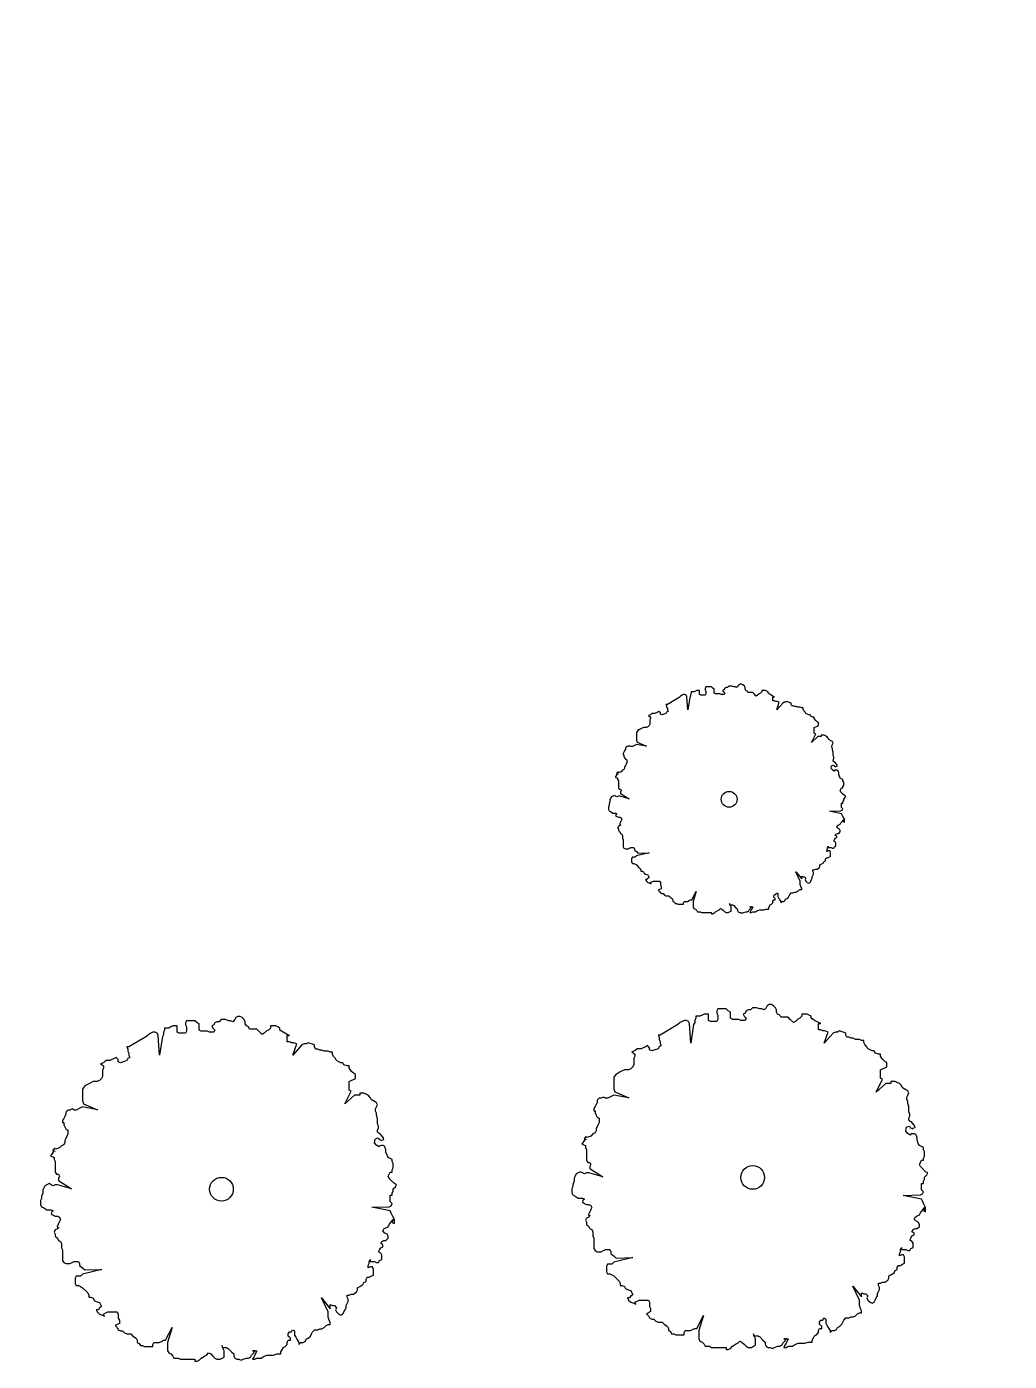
# Model space of a CAD drawing. Extents: x 99089 to 101049, y 99298 to 100905.
# Drawn here: x 100028.44 to 100059.47, y 100206.38 to 100248.5 of the extents above; entities that cross this region are included whole.
import ezdxf

# ---------------------------------------------------------------- set-up
doc = ezdxf.new("R2010")
doc.units = 0
for name, color, linetype in [('Survey Exist Alignments', 7, 'Continuous'), ('Survey Exist Pavement', 7, 'Continuous'), ('Survey Exist Surface', 7, 'Continuous'), ('Survey Exist Trees', 7, 'Continuous')]:
    doc.layers.add(name, color=color, linetype=linetype)

msp = doc.modelspace()

# ---------------------------------------------------------------- linework, layer by layer
at = {"layer": 'Survey Exist Alignments'}
msp.add_arc((96176.994, 103936.285), 5312.809, 315.667749, 317.589451, dxfattribs=at)
at = {"layer": 'Survey Exist Pavement'}
for centre, radius, end in [((96430.976, 103688.155), 4946.737, 317.543247), ((96603.048, 103520.048), 4728.178, 317.499196)]:
    msp.add_arc(centre, radius, 315.667749, end, dxfattribs=at)
at = {"layer": 'Survey Exist Surface'}
for centre, radius, end in [((96430.976, 103688.155), 4938.737, 317.543247), ((96603.048, 103520.048), 4736.178, 317.499196)]:
    msp.add_arc(centre, radius, 315.667749, end, dxfattribs=at)
at = {"layer": 'Survey Exist Trees'}
for p, q in [((100049.047, 100227.333), (100048.671, 100227.112)), ((100050.621, 100224.118), (100050.621, 100224.118)), ((100049.005, 100217.006), (100048.442, 100216.674)), ((100032.229, 100216.633), (100031.665, 100216.301)), ((100051.366, 100212.183), (100051.366, 100212.183)), ((100034.59, 100211.81), (100034.59, 100211.81))]:
    msp.add_line(p, q, dxfattribs=at)
for points in [[(100052.361, 100227.178), (100052.317, 100227.156), (100052.126, 100226.94), (100052.206, 100227.178), (100052.14, 100227.2), (100052.096, 100227.2), (100052.052, 100227.222), (100052.007, 100227.222), (100052.007, 100227.266), (100052.007, 100227.311), (100052.007, 100227.355), (100052.052, 100227.355), (100052.007, 100227.377), (100051.919, 100227.421), (100051.853, 100227.466), (100051.853, 100227.51), (100051.809, 100227.532), (100051.764, 100227.554), (100051.72, 100227.554), (100051.654, 100227.554), (100051.654, 100227.51), (100051.61, 100227.466), (100051.566, 100227.443), (100051.521, 100227.399), (100051.477, 100227.377), (100051.411, 100227.443), (100051.367, 100227.488), (100051.322, 100227.488), (100051.256, 100227.488), (100051.212, 100227.488), (100051.19, 100227.532), (100051.146, 100227.554), (100051.124, 100227.598), (100051.124, 100227.642), (100051.102, 100227.687), (100051.057, 100227.731), (100051.013, 100227.753), (100050.969, 100227.753), (100050.925, 100227.731), (100050.903, 100227.687), (100050.858, 100227.642), (100050.814, 100227.665), (100050.77, 100227.665), (100050.704, 100227.687), (100050.66, 100227.687), (100050.615, 100227.687), (100050.571, 100227.642), (100050.527, 100227.642), (100050.483, 100227.62), (100050.461, 100227.576), (100050.417, 100227.554), (100050.439, 100227.51), (100050.483, 100227.466), (100050.461, 100227.421), (100050.417, 100227.421), (100050.372, 100227.421), (100050.328, 100227.443), (100050.284, 100227.443), (100050.24, 100227.443), (100050.196, 100227.443), (100050.151, 100227.466), (100050.151, 100227.51), (100050.151, 100227.554), (100050.151, 100227.598), (100050.107, 100227.62), (100050.063, 100227.665), (100050.019, 100227.665), (100049.975, 100227.665), (100049.93, 100227.665), (100049.886, 100227.665), (100049.864, 100227.62), (100049.864, 100227.576), (100049.886, 100227.532), (100049.886, 100227.488), (100049.886, 100227.443), (100049.864, 100227.399), (100049.82, 100227.399), (100049.776, 100227.399), (100049.732, 100227.399), (100049.687, 100227.421), (100049.687, 100227.466), (100049.687, 100227.51), (100049.687, 100227.554), (100049.643, 100227.554), (100049.599, 100227.554), (100049.555, 100227.532), (100049.511, 100227.51), (100049.466, 100227.51), (100049.422, 100227.51), (100049.422, 100227.466), (100049.4, 100227.421), (100049.4, 100227.377), (100049.378, 100227.333), (100049.318, 100226.94), (100049.29, 100227.355), (100049.268, 100227.399), (100049.223, 100227.421), (100049.179, 100227.421), (100049.135, 100227.399), (100049.091, 100227.377), (100049.047, 100227.333)], [(100048.671, 100227.112), (100048.627, 100227.112), (100048.649, 100227.067), (100048.649, 100227.023), (100048.671, 100226.979), (100048.671, 100226.935), (100048.693, 100226.89), (100048.649, 100226.868), (100048.627, 100226.824), (100048.56, 100226.802), (100048.494, 100226.78), (100048.45, 100226.802), (100048.45, 100226.846), (100048.406, 100226.89), (100048.362, 100226.868), (100048.317, 100226.846), (100048.273, 100226.824), (100048.229, 100226.824), (100048.185, 100226.824), (100048.141, 100226.78), (100048.074, 100226.758), (100048.141, 100226.713), (100048.141, 100226.669), (100048.119, 100226.625), (100048.119, 100226.581), (100048.119, 100226.536), (100048.119, 100226.492), (100048.096, 100226.448), (100048.052, 100226.404), (100048.008, 100226.382), (100047.964, 100226.382), (100047.92, 100226.382), (100047.876, 100226.36), (100047.831, 100226.337), (100047.787, 100226.315), (100047.743, 100226.293), (100047.699, 100226.227), (100047.699, 100226.183), (100047.699, 100226.138), (100047.699, 100226.094), (100047.699, 100226.028), (100047.699, 100225.983), (100047.721, 100225.917), (100048.011, 100225.79), (100047.699, 100225.851), (100047.655, 100225.829), (100047.61, 100225.807), (100047.566, 100225.784)], [(100054.195, 100224.302), (100054.151, 100224.347), (100054.129, 100224.391), (100054.151, 100224.435), (100054.173, 100224.479), (100054.217, 100224.479), (100054.217, 100224.524), (100054.239, 100224.568), (100054.239, 100224.612), (100054.239, 100224.656), (100054.217, 100224.701), (100054.217, 100224.745), (100054.173, 100224.767), (100054.129, 100224.789), (100054.107, 100224.833), (100054.084, 100224.9), (100054.084, 100224.944), (100054.071, 100224.995), (100054.056, 100225.022), (100054.025, 100225.035), (100053.99, 100225.038), (100053.955, 100225.032), (100053.937, 100225.01), (100053.889, 100225.045), (100053.845, 100225.094), (100053.856, 100225.175), (100053.908, 100225.197), (100053.937, 100225.185), (100053.931, 100225.17), (100053.992, 100225.141), (100053.992, 100225.154), (100054.037, 100225.166), (100054.034, 100225.194), (100054.009, 100225.228), (100053.961, 100225.285), (100053.934, 100225.297), (100053.921, 100225.313), (100053.908, 100225.32), (100053.908, 100225.364), (100053.93, 100225.408), (100053.93, 100225.453), (100053.908, 100225.497), (100053.908, 100225.541), (100053.908, 100225.607), (100053.886, 100225.674), (100053.886, 100225.718), (100053.864, 100225.762), (100053.864, 100225.807), (100053.886, 100225.851), (100053.908, 100225.895), (100053.886, 100225.939), (100053.841, 100225.961), (100053.775, 100226.006), (100053.753, 100226.05), (100053.709, 100226.094), (100053.665, 100226.116), (100053.62, 100226.138), (100053.576, 100226.138), (100053.532, 100226.138), (100053.532, 100226.094), (100053.466, 100226.094), (100053.422, 100226.094), (100053.221, 100225.914), (100053.355, 100226.183), (100053.311, 100226.205), (100053.311, 100226.249), (100053.311, 100226.293), (100053.311, 100226.337), (100053.311, 100226.382), (100053.355, 100226.404), (100053.4, 100226.426), (100053.444, 100226.448), (100053.444, 100226.492), (100053.444, 100226.536), (100053.4, 100226.559), (100053.355, 100226.603), (100053.311, 100226.669), (100053.311, 100226.713), (100053.267, 100226.713), (100053.201, 100226.736), (100053.179, 100226.78), (100053.134, 100226.78), (100053.09, 100226.802), (100053.046, 100226.824), (100053.024, 100226.868), (100052.98, 100226.913), (100052.958, 100226.957), (100052.958, 100227.001), (100052.913, 100227.001), (100052.869, 100227.023), (100052.825, 100227.023), (100052.781, 100227.023), (100052.737, 100227.045), (100052.692, 100227.045), (100052.648, 100227.067), (100052.604, 100227.067), (100052.582, 100227.112), (100052.582, 100227.156), (100052.449, 100227.2), (100052.405, 100227.178), (100052.361, 100227.178)], [(100047.566, 100225.784), (100047.522, 100225.784), (100047.478, 100225.807), (100047.434, 100225.784), (100047.389, 100225.784), (100047.345, 100225.74), (100047.345, 100225.696), (100047.323, 100225.652), (100047.301, 100225.607), (100047.279, 100225.563), (100047.279, 100225.519), (100047.301, 100225.519), (100047.301, 100225.475), (100047.323, 100225.43), (100047.345, 100225.386), (100047.389, 100225.364), (100047.389, 100225.32), (100047.389, 100225.276), (100047.367, 100225.231), (100047.345, 100225.187), (100047.323, 100225.143), (100047.323, 100225.099), (100047.301, 100225.054), (100047.257, 100225.032), (100047.213, 100224.988), (100047.146, 100224.966), (100047.116, 100224.959), (100047.117, 100224.972), (100047.106, 100224.98), (100047.07, 100224.931), (100047.074, 100224.927), (100047.118, 100224.919), (100047.094, 100224.909), (100047.08, 100224.9), (100047.022, 100224.818), (100047.102, 100224.789), (100047.102, 100224.745), (100047.124, 100224.701), (100047.124, 100224.656), (100047.124, 100224.612), (100047.124, 100224.568), (100047.124, 100224.524), (100047.124, 100224.479), (100047.146, 100224.435), (100047.191, 100224.435), (100047.213, 100224.391), (100047.191, 100224.347), (100047.191, 100224.302), (100047.464, 100224.128), (100047.168, 100224.214), (100047.124, 100224.214), (100047.08, 100224.192), (100047.036, 100224.214), (100046.992, 100224.236), (100046.947, 100224.214), (100046.903, 100224.192), (100046.881, 100224.148), (100046.859, 100224.103), (100046.859, 100224.037), (100046.837, 100223.971), (100046.837, 100223.926), (100046.815, 100223.882), (100046.815, 100223.838), (100046.815, 100223.794), (100046.837, 100223.749), (100046.881, 100223.727), (100046.947, 100223.683), (100046.992, 100223.683), (100047.036, 100223.683), (100047.08, 100223.661), (100047.051, 100223.646), (100047.042, 100223.624), (100047.036, 100223.595), (100047.08, 100223.572), (100047.124, 100223.55), (100047.168, 100223.55), (100047.213, 100223.528), (100047.235, 100223.484), (100047.213, 100223.44), (100047.191, 100223.395), (100047.168, 100223.351), (100047.166, 100223.346), (100047.166, 100223.333), (100047.198, 100223.306), (100047.166, 100223.293), (100047.168, 100223.285), (100047.124, 100223.263), (100047.102, 100223.218), (100047.124, 100223.174), (100047.124, 100223.13), (100047.168, 100223.086), (100047.191, 100223.042), (100047.235, 100223.019), (100047.257, 100222.975), (100047.257, 100222.931), (100047.257, 100222.887), (100047.279, 100222.842), (100047.279, 100222.798), (100047.279, 100222.754), (100047.279, 100222.71), (100047.279, 100222.665)], [(100052.869, 100221.493), (100052.869, 100221.537), (100052.727, 100221.83), (100052.913, 100221.604), (100052.913, 100221.648), (100052.913, 100221.692), (100052.958, 100221.67), (100053.002, 100221.67), (100053.046, 100221.626), (100053.024, 100221.582), (100053.046, 100221.537), (100053.09, 100221.493), (100053.134, 100221.471), (100053.179, 100221.493), (100053.201, 100221.537), (100053.223, 100221.582), (100053.245, 100221.626), (100053.245, 100221.67), (100053.267, 100221.714), (100053.289, 100221.759), (100053.289, 100221.803), (100053.267, 100221.847), (100053.267, 100221.891), (100053.311, 100221.891), (100053.355, 100221.913), (100053.4, 100221.913), (100053.466, 100221.958), (100053.488, 100222.002), (100053.488, 100222.046), (100053.532, 100222.068), (100053.598, 100222.112), (100053.62, 100222.157), (100053.665, 100222.179), (100053.665, 100222.223), (100053.687, 100222.267), (100053.731, 100222.267), (100053.775, 100222.289), (100053.819, 100222.312), (100053.819, 100222.356), (100053.819, 100222.4), (100053.819, 100222.444), (100053.797, 100222.489), (100053.753, 100222.489), (100053.709, 100222.466), (100053.709, 100222.511), (100053.731, 100222.555), (100053.731, 100222.599), (100053.753, 100222.643), (100053.753, 100222.599), (100053.797, 100222.599), (100053.841, 100222.599), (100053.886, 100222.577), (100053.93, 100222.577), (100053.952, 100222.621), (100053.996, 100222.643), (100053.996, 100222.688), (100053.996, 100222.732), (100053.974, 100222.776), (100053.93, 100222.798), (100053.952, 100222.842), (100053.974, 100222.887), (100054.018, 100222.909), (100054.018, 100222.953), (100053.974, 100222.975), (100053.996, 100223.019), (100054.04, 100223.042), (100054.084, 100223.042), (100054.129, 100223.086), (100054.129, 100223.13), (100054.107, 100223.174), (100054.062, 100223.196), (100054.018, 100223.241), (100054.04, 100223.285), (100054.084, 100223.307), (100054.129, 100223.329), (100054.151, 100223.373), (100054.239, 100223.484), (100054.217, 100223.418), (100054.261, 100223.395), (100054.261, 100223.44), (100054.261, 100223.484), (100054.239, 100223.528), (100054.217, 100223.572), (100054.195, 100223.617), (100054.173, 100223.661), (100053.786, 100223.74), (100054.151, 100223.749), (100054.195, 100223.771), (100054.217, 100223.816), (100054.173, 100223.86), (100054.173, 100223.904), (100054.173, 100223.948), (100054.173, 100223.993), (100054.217, 100223.993), (100054.217, 100224.037), (100054.239, 100224.081), (100054.239, 100224.125), (100054.283, 100224.17), (100054.305, 100224.214), (100054.261, 100224.236), (100054.195, 100224.302)], [(100047.279, 100222.665), (100047.279, 100222.621), (100047.301, 100222.577), (100047.345, 100222.555), (100047.389, 100222.555), (100047.434, 100222.555), (100047.478, 100222.577), (100047.522, 100222.599), (100047.566, 100222.599), (100047.61, 100222.599), (100047.632, 100222.555), (100047.632, 100222.511), (100047.699, 100222.466), (100047.743, 100222.422), (100048.1, 100222.431), (100047.699, 100222.334), (100047.655, 100222.289), (100047.61, 100222.289), (100047.566, 100222.289), (100047.544, 100222.245), (100047.544, 100222.201), (100047.544, 100222.135), (100047.566, 100222.09), (100047.61, 100222.09), (100047.655, 100222.068), (100047.699, 100222.046), (100047.765, 100221.98), (100047.809, 100221.936), (100047.831, 100221.891), (100047.831, 100221.847), (100047.876, 100221.847), (100047.92, 100221.825), (100047.942, 100221.781), (100047.986, 100221.759), (100048.052, 100221.736), (100048.074, 100221.692), (100048.096, 100221.648), (100048.052, 100221.626), (100048.03, 100221.582), (100047.986, 100221.582), (100048.008, 100221.537), (100048.052, 100221.493), (100048.119, 100221.471), (100048.163, 100221.449), (100048.141, 100221.493), (100048.185, 100221.515), (100048.229, 100221.537), (100048.273, 100221.537), (100048.317, 100221.537), (100048.362, 100221.537), (100048.428, 100221.537), (100048.45, 100221.493), (100048.45, 100221.449), (100048.45, 100221.405), (100048.472, 100221.36), (100048.472, 100221.294), (100048.428, 100221.272), (100048.384, 100221.25), (100048.428, 100221.206), (100048.45, 100221.161), (100048.494, 100221.139), (100048.538, 100221.139), (100048.583, 100221.095), (100048.627, 100221.073), (100048.671, 100221.073), (100048.715, 100221.073), (100048.759, 100221.029), (100048.826, 100220.984), (100048.848, 100220.94), (100048.848, 100220.896), (100048.892, 100220.874), (100048.914, 100220.83), (100048.958, 100220.83), (100049.002, 100220.807), (100049.047, 100220.807), (100049.113, 100220.807), (100049.179, 100220.807), (100049.179, 100220.852), (100049.201, 100220.896), (100049.245, 100220.896), (100049.312, 100220.896), (100049.356, 100220.918), (100049.4, 100220.94), (100049.444, 100220.94), (100049.583, 100221.211), (100049.489, 100220.896), (100049.489, 100220.852), (100049.489, 100220.807), (100049.489, 100220.763), (100049.489, 100220.719), (100049.511, 100220.675), (100049.555, 100220.653), (100049.599, 100220.608), (100049.621, 100220.564), (100049.665, 100220.564), (100049.709, 100220.564), (100049.754, 100220.542), (100049.798, 100220.542), (100049.842, 100220.542), (100049.886, 100220.542), (100049.93, 100220.542)], [(100049.93, 100220.542), (100049.975, 100220.542), (100050.019, 100220.542), (100050.063, 100220.542), (100050.063, 100220.498), (100050.107, 100220.498), (100050.151, 100220.52), (100050.196, 100220.564), (100050.262, 100220.608), (100050.306, 100220.63), (100050.35, 100220.675), (100050.394, 100220.653), (100050.439, 100220.608), (100050.483, 100220.564), (100050.527, 100220.542), (100050.593, 100220.542), (100050.638, 100220.564), (100050.682, 100220.586), (100050.682, 100220.586), (100050.682, 100220.653), (100050.682, 100220.719), (100050.66, 100220.763), (100050.638, 100220.83), (100050.638, 100220.785), (100050.682, 100220.785), (100050.726, 100220.785), (100050.77, 100220.763), (100050.836, 100220.697), (100050.881, 100220.653), (100050.881, 100220.608), (100050.903, 100220.564), (100050.947, 100220.542), (100050.991, 100220.542), (100051.035, 100220.52), (100051.079, 100220.542), (100051.146, 100220.564), (100051.19, 100220.564), (100051.234, 100220.586), (100051.256, 100220.63), (100051.3, 100220.675), (100051.322, 100220.719), (100051.278, 100220.719), (100051.322, 100220.719), (100051.367, 100220.719), (100051.345, 100220.675), (100051.322, 100220.63), (100051.3, 100220.586), (100051.278, 100220.542), (100051.322, 100220.542), (100051.367, 100220.564), (100051.411, 100220.564), (100051.455, 100220.564), (100051.521, 100220.608), (100051.588, 100220.63), (100051.632, 100220.63), (100051.676, 100220.63), (100051.72, 100220.63), (100051.786, 100220.653), (100051.831, 100220.653), (100051.875, 100220.653), (100051.875, 100220.697), (100051.897, 100220.741), (100051.919, 100220.785), (100051.963, 100220.807), (100052.007, 100220.852), (100052.007, 100220.896), (100052.03, 100220.94), (100052.074, 100220.94), (100052.074, 100220.984), (100052.03, 100221.029), (100052.03, 100221.073), (100052.052, 100221.117), (100052.096, 100221.117), (100052.118, 100221.161), (100052.162, 100221.139), (100052.162, 100221.095), (100052.162, 100221.051), (100052.184, 100221.006), (100052.206, 100220.962), (100052.251, 100220.896), (100052.251, 100220.852), (100052.295, 100220.896), (100052.339, 100220.896), (100052.383, 100220.918), (100052.405, 100220.962), (100052.449, 100220.984), (100052.494, 100221.029), (100052.516, 100221.073), (100052.538, 100221.117), (100052.582, 100221.161), (100052.648, 100221.161), (100052.692, 100221.183), (100052.737, 100221.183), (100052.781, 100221.206), (100052.825, 100221.25), (100052.869, 100221.272), (100052.913, 100221.272), (100052.913, 100221.316), (100052.891, 100221.36), (100052.869, 100221.427), (100052.869, 100221.493)], [(100053.977, 100216.773), (100053.911, 100216.74), (100053.625, 100216.416), (100053.745, 100216.773), (100053.645, 100216.807), (100053.579, 100216.807), (100053.513, 100216.84), (100053.447, 100216.84), (100053.447, 100216.906), (100053.447, 100216.972), (100053.447, 100217.039), (100053.513, 100217.039), (100053.447, 100217.072), (100053.314, 100217.138), (100053.215, 100217.205), (100053.215, 100217.271), (100053.148, 100217.304), (100053.082, 100217.337), (100053.016, 100217.337), (100052.916, 100217.337), (100052.916, 100217.271), (100052.85, 100217.205), (100052.784, 100217.171), (100052.717, 100217.105), (100052.651, 100217.072), (100052.552, 100217.171), (100052.485, 100217.238), (100052.419, 100217.238), (100052.32, 100217.238), (100052.253, 100217.238), (100052.22, 100217.304), (100052.154, 100217.337), (100052.121, 100217.404), (100052.121, 100217.47), (100052.088, 100217.536), (100052.021, 100217.603), (100051.955, 100217.636), (100051.889, 100217.636), (100051.822, 100217.603), (100051.789, 100217.536), (100051.723, 100217.47), (100051.657, 100217.503), (100051.59, 100217.503), (100051.491, 100217.536), (100051.425, 100217.536), (100051.358, 100217.536), (100051.292, 100217.47), (100051.226, 100217.47), (100051.16, 100217.437), (100051.126, 100217.371), (100051.06, 100217.337), (100051.093, 100217.271), (100051.16, 100217.205), (100051.126, 100217.138), (100051.06, 100217.138), (100050.994, 100217.138), (100050.928, 100217.171), (100050.861, 100217.171), (100050.795, 100217.171), (100050.729, 100217.171), (100050.662, 100217.205), (100050.662, 100217.271), (100050.662, 100217.337), (100050.662, 100217.404), (100050.596, 100217.437), (100050.53, 100217.503), (100050.464, 100217.503), (100050.397, 100217.503), (100050.331, 100217.503), (100050.265, 100217.503), (100050.232, 100217.437), (100050.232, 100217.371), (100050.265, 100217.304), (100050.265, 100217.238), (100050.265, 100217.171), (100050.232, 100217.105), (100050.165, 100217.105), (100050.099, 100217.105), (100050.033, 100217.105), (100049.966, 100217.138), (100049.966, 100217.205), (100049.966, 100217.271), (100049.966, 100217.337), (100049.9, 100217.337), (100049.834, 100217.337), (100049.768, 100217.304), (100049.701, 100217.271), (100049.635, 100217.271), (100049.569, 100217.271), (100049.569, 100217.205), (100049.536, 100217.138), (100049.536, 100217.072), (100049.502, 100217.006), (100049.413, 100216.416), (100049.37, 100217.039), (100049.337, 100217.105), (100049.27, 100217.138), (100049.204, 100217.138), (100049.138, 100217.105), (100049.072, 100217.072), (100049.005, 100217.006)], [(100037.2, 100216.4), (100037.134, 100216.367), (100036.848, 100216.043), (100036.968, 100216.4), (100036.869, 100216.434), (100036.803, 100216.434), (100036.736, 100216.467), (100036.67, 100216.467), (100036.67, 100216.533), (100036.67, 100216.599), (100036.67, 100216.666), (100036.736, 100216.666), (100036.67, 100216.699), (100036.538, 100216.765), (100036.438, 100216.832), (100036.438, 100216.898), (100036.372, 100216.931), (100036.306, 100216.964), (100036.239, 100216.964), (100036.14, 100216.964), (100036.14, 100216.898), (100036.074, 100216.832), (100036.007, 100216.799), (100035.941, 100216.732), (100035.875, 100216.699), (100035.775, 100216.799), (100035.709, 100216.865), (100035.643, 100216.865), (100035.543, 100216.865), (100035.477, 100216.865), (100035.444, 100216.931), (100035.377, 100216.964), (100035.344, 100217.031), (100035.344, 100217.097), (100035.311, 100217.164), (100035.245, 100217.23), (100035.179, 100217.263), (100035.112, 100217.263), (100035.046, 100217.23), (100035.013, 100217.164), (100034.947, 100217.097), (100034.88, 100217.13), (100034.814, 100217.13), (100034.715, 100217.164), (100034.648, 100217.164), (100034.582, 100217.164), (100034.516, 100217.097), (100034.449, 100217.097), (100034.383, 100217.064), (100034.35, 100216.998), (100034.284, 100216.964), (100034.317, 100216.898), (100034.383, 100216.832), (100034.35, 100216.765), (100034.284, 100216.765), (100034.217, 100216.765), (100034.151, 100216.799), (100034.085, 100216.799), (100034.019, 100216.799), (100033.952, 100216.799), (100033.886, 100216.832), (100033.886, 100216.898), (100033.886, 100216.964), (100033.886, 100217.031), (100033.82, 100217.064), (100033.753, 100217.13), (100033.687, 100217.13), (100033.621, 100217.13), (100033.555, 100217.13), (100033.488, 100217.13), (100033.455, 100217.064), (100033.455, 100216.998), (100033.488, 100216.931), (100033.488, 100216.865), (100033.488, 100216.799), (100033.455, 100216.732), (100033.389, 100216.732), (100033.323, 100216.732), (100033.256, 100216.732), (100033.19, 100216.765), (100033.19, 100216.832), (100033.19, 100216.898), (100033.19, 100216.964), (100033.124, 100216.964), (100033.057, 100216.964), (100032.991, 100216.931), (100032.925, 100216.898), (100032.859, 100216.898), (100032.792, 100216.898), (100032.792, 100216.832), (100032.759, 100216.765), (100032.759, 100216.699), (100032.726, 100216.633), (100032.636, 100216.043), (100032.593, 100216.666), (100032.56, 100216.732), (100032.494, 100216.765), (100032.428, 100216.765), (100032.361, 100216.732), (100032.295, 100216.699), (100032.229, 100216.633)], [(100056.728, 100212.46), (100056.661, 100212.526), (100056.628, 100212.593), (100056.661, 100212.659), (100056.695, 100212.725), (100056.761, 100212.725), (100056.761, 100212.792), (100056.794, 100212.858), (100056.794, 100212.924), (100056.794, 100212.991), (100056.761, 100213.057), (100056.761, 100213.124), (100056.695, 100213.157), (100056.628, 100213.19), (100056.595, 100213.256), (100056.562, 100213.356), (100056.562, 100213.422), (100056.542, 100213.499), (100056.52, 100213.539), (100056.474, 100213.559), (100056.421, 100213.563), (100056.368, 100213.554), (100056.341, 100213.521), (100056.269, 100213.574), (100056.202, 100213.647), (100056.22, 100213.768), (100056.297, 100213.801), (100056.341, 100213.784), (100056.332, 100213.762), (100056.423, 100213.718), (100056.423, 100213.737), (100056.491, 100213.755), (100056.487, 100213.797), (100056.449, 100213.848), (100056.377, 100213.934), (100056.337, 100213.952), (100056.317, 100213.976), (100056.297, 100213.986), (100056.297, 100214.053), (100056.33, 100214.119), (100056.33, 100214.185), (100056.297, 100214.252), (100056.297, 100214.318), (100056.297, 100214.418), (100056.264, 100214.517), (100056.264, 100214.583), (100056.231, 100214.65), (100056.231, 100214.716), (100056.264, 100214.783), (100056.297, 100214.849), (100056.264, 100214.915), (100056.197, 100214.948), (100056.098, 100215.015), (100056.065, 100215.081), (100055.999, 100215.148), (100055.932, 100215.181), (100055.866, 100215.214), (100055.8, 100215.214), (100055.733, 100215.214), (100055.733, 100215.148), (100055.634, 100215.148), (100055.568, 100215.148), (100055.267, 100214.878), (100055.468, 100215.28), (100055.402, 100215.313), (100055.402, 100215.38), (100055.402, 100215.446), (100055.402, 100215.512), (100055.402, 100215.579), (100055.468, 100215.612), (100055.535, 100215.645), (100055.601, 100215.678), (100055.601, 100215.745), (100055.601, 100215.811), (100055.535, 100215.844), (100055.468, 100215.911), (100055.402, 100216.01), (100055.402, 100216.077), (100055.336, 100216.077), (100055.236, 100216.11), (100055.203, 100216.176), (100055.137, 100216.176), (100055.071, 100216.209), (100055.004, 100216.242), (100054.971, 100216.309), (100054.905, 100216.375), (100054.872, 100216.442), (100054.872, 100216.508), (100054.805, 100216.508), (100054.739, 100216.541), (100054.673, 100216.541), (100054.607, 100216.541), (100054.54, 100216.574), (100054.474, 100216.574), (100054.408, 100216.607), (100054.341, 100216.607), (100054.308, 100216.674), (100054.308, 100216.74), (100054.109, 100216.807), (100054.043, 100216.773), (100053.977, 100216.773)], [(100039.951, 100212.087), (100039.885, 100212.153), (100039.852, 100212.22), (100039.885, 100212.286), (100039.918, 100212.352), (100039.984, 100212.352), (100039.984, 100212.419), (100040.018, 100212.485), (100040.018, 100212.551), (100040.018, 100212.618), (100039.984, 100212.684), (100039.984, 100212.751), (100039.918, 100212.784), (100039.852, 100212.817), (100039.819, 100212.883), (100039.786, 100212.983), (100039.786, 100213.049), (100039.765, 100213.126), (100039.743, 100213.166), (100039.697, 100213.186), (100039.644, 100213.19), (100039.591, 100213.181), (100039.565, 100213.148), (100039.492, 100213.201), (100039.426, 100213.274), (100039.444, 100213.395), (100039.521, 100213.428), (100039.565, 100213.411), (100039.556, 100213.389), (100039.646, 100213.345), (100039.646, 100213.364), (100039.715, 100213.382), (100039.71, 100213.424), (100039.673, 100213.475), (100039.6, 100213.561), (100039.56, 100213.579), (100039.541, 100213.603), (100039.52, 100213.613), (100039.52, 100213.68), (100039.554, 100213.746), (100039.554, 100213.812), (100039.52, 100213.879), (100039.52, 100213.945), (100039.52, 100214.045), (100039.487, 100214.144), (100039.487, 100214.21), (100039.454, 100214.277), (100039.454, 100214.343), (100039.487, 100214.41), (100039.52, 100214.476), (100039.487, 100214.542), (100039.421, 100214.575), (100039.322, 100214.642), (100039.288, 100214.708), (100039.222, 100214.775), (100039.156, 100214.808), (100039.09, 100214.841), (100039.023, 100214.841), (100038.957, 100214.841), (100038.957, 100214.775), (100038.858, 100214.775), (100038.791, 100214.775), (100038.491, 100214.505), (100038.692, 100214.907), (100038.626, 100214.94), (100038.626, 100215.007), (100038.626, 100215.073), (100038.626, 100215.14), (100038.626, 100215.206), (100038.692, 100215.239), (100038.758, 100215.272), (100038.824, 100215.305), (100038.824, 100215.372), (100038.824, 100215.438), (100038.758, 100215.471), (100038.692, 100215.538), (100038.626, 100215.637), (100038.626, 100215.704), (100038.559, 100215.704), (100038.46, 100215.737), (100038.427, 100215.803), (100038.36, 100215.803), (100038.294, 100215.836), (100038.228, 100215.869), (100038.195, 100215.936), (100038.128, 100216.002), (100038.095, 100216.069), (100038.095, 100216.135), (100038.029, 100216.135), (100037.963, 100216.168), (100037.896, 100216.168), (100037.83, 100216.168), (100037.764, 100216.201), (100037.698, 100216.201), (100037.631, 100216.234), (100037.565, 100216.234), (100037.532, 100216.301), (100037.532, 100216.367), (100037.333, 100216.434), (100037.267, 100216.4), (100037.2, 100216.4)], [(100048.442, 100216.674), (100048.376, 100216.674), (100048.409, 100216.607), (100048.409, 100216.541), (100048.442, 100216.475), (100048.442, 100216.408), (100048.475, 100216.342), (100048.409, 100216.309), (100048.376, 100216.242), (100048.276, 100216.209), (100048.177, 100216.176), (100048.11, 100216.209), (100048.11, 100216.276), (100048.044, 100216.342), (100047.978, 100216.309), (100047.912, 100216.276), (100047.845, 100216.242), (100047.779, 100216.242), (100047.713, 100216.242), (100047.646, 100216.176), (100047.547, 100216.143), (100047.646, 100216.077), (100047.646, 100216.01), (100047.613, 100215.944), (100047.613, 100215.877), (100047.613, 100215.811), (100047.613, 100215.745), (100047.58, 100215.678), (100047.514, 100215.612), (100047.447, 100215.579), (100047.381, 100215.579), (100047.315, 100215.579), (100047.249, 100215.546), (100047.182, 100215.512), (100047.116, 100215.479), (100047.05, 100215.446), (100046.983, 100215.347), (100046.983, 100215.28), (100046.983, 100215.214), (100046.983, 100215.148), (100046.983, 100215.048), (100046.983, 100214.982), (100047.017, 100214.882), (100047.453, 100214.692), (100046.983, 100214.783), (100046.917, 100214.749), (100046.851, 100214.716), (100046.785, 100214.683)], [(100031.665, 100216.301), (100031.599, 100216.301), (100031.632, 100216.234), (100031.632, 100216.168), (100031.665, 100216.102), (100031.665, 100216.035), (100031.699, 100215.969), (100031.632, 100215.936), (100031.599, 100215.869), (100031.5, 100215.836), (100031.4, 100215.803), (100031.334, 100215.836), (100031.334, 100215.903), (100031.268, 100215.969), (100031.201, 100215.936), (100031.135, 100215.903), (100031.069, 100215.869), (100031.003, 100215.869), (100030.936, 100215.869), (100030.87, 100215.803), (100030.77, 100215.77), (100030.87, 100215.704), (100030.87, 100215.637), (100030.837, 100215.571), (100030.837, 100215.505), (100030.837, 100215.438), (100030.837, 100215.372), (100030.804, 100215.305), (100030.737, 100215.239), (100030.671, 100215.206), (100030.605, 100215.206), (100030.538, 100215.206), (100030.472, 100215.173), (100030.406, 100215.14), (100030.34, 100215.106), (100030.273, 100215.073), (100030.207, 100214.974), (100030.207, 100214.907), (100030.207, 100214.841), (100030.207, 100214.775), (100030.207, 100214.675), (100030.207, 100214.609), (100030.24, 100214.509), (100030.676, 100214.319), (100030.207, 100214.41), (100030.141, 100214.376), (100030.074, 100214.343), (100030.008, 100214.31)], [(100046.785, 100214.683), (100046.718, 100214.683), (100046.652, 100214.716), (100046.586, 100214.683), (100046.519, 100214.683), (100046.453, 100214.617), (100046.453, 100214.55), (100046.42, 100214.484), (100046.387, 100214.418), (100046.354, 100214.351), (100046.354, 100214.285), (100046.387, 100214.285), (100046.387, 100214.218), (100046.42, 100214.152), (100046.453, 100214.086), (100046.519, 100214.053), (100046.519, 100213.986), (100046.519, 100213.92), (100046.486, 100213.853), (100046.453, 100213.787), (100046.42, 100213.721), (100046.42, 100213.654), (100046.387, 100213.588), (100046.321, 100213.555), (100046.254, 100213.489), (100046.155, 100213.455), (100046.109, 100213.445), (100046.111, 100213.465), (100046.094, 100213.476), (100046.041, 100213.402), (100046.046, 100213.397), (100046.112, 100213.384), (100046.076, 100213.37), (100046.055, 100213.356), (100045.969, 100213.233), (100046.089, 100213.19), (100046.089, 100213.124), (100046.122, 100213.057), (100046.122, 100212.991), (100046.122, 100212.924), (100046.122, 100212.858), (100046.122, 100212.792), (100046.122, 100212.725), (100046.155, 100212.659), (100046.221, 100212.659), (100046.254, 100212.593), (100046.221, 100212.526), (100046.221, 100212.46), (100046.631, 100212.199), (100046.188, 100212.327), (100046.122, 100212.327), (100046.055, 100212.294), (100045.989, 100212.327), (100045.923, 100212.36), (100045.857, 100212.327), (100045.79, 100212.294), (100045.757, 100212.228), (100045.724, 100212.161), (100045.724, 100212.062), (100045.691, 100211.962), (100045.691, 100211.896), (100045.658, 100211.83), (100045.658, 100211.763), (100045.658, 100211.697), (100045.691, 100211.63), (100045.757, 100211.597), (100045.857, 100211.531), (100045.923, 100211.531), (100045.989, 100211.531), (100046.055, 100211.498), (100046.012, 100211.476), (100045.998, 100211.443), (100045.989, 100211.398), (100046.055, 100211.365), (100046.122, 100211.332), (100046.188, 100211.332), (100046.254, 100211.299), (100046.287, 100211.232), (100046.254, 100211.166), (100046.221, 100211.1), (100046.188, 100211.033), (100046.185, 100211.026), (100046.185, 100211.006), (100046.232, 100210.966), (100046.185, 100210.946), (100046.188, 100210.934), (100046.122, 100210.9), (100046.089, 100210.834), (100046.122, 100210.768), (100046.122, 100210.701), (100046.188, 100210.635), (100046.221, 100210.569), (100046.287, 100210.535), (100046.321, 100210.469), (100046.321, 100210.403), (100046.321, 100210.336), (100046.354, 100210.27), (100046.354, 100210.204), (100046.354, 100210.137), (100046.354, 100210.071), (100046.354, 100210.005)], [(100030.008, 100214.31), (100029.942, 100214.31), (100029.876, 100214.343), (100029.809, 100214.31), (100029.743, 100214.31), (100029.677, 100214.244), (100029.677, 100214.177), (100029.644, 100214.111), (100029.61, 100214.045), (100029.577, 100213.978), (100029.577, 100213.912), (100029.61, 100213.912), (100029.61, 100213.846), (100029.644, 100213.779), (100029.677, 100213.713), (100029.743, 100213.68), (100029.743, 100213.613), (100029.743, 100213.547), (100029.71, 100213.481), (100029.677, 100213.414), (100029.644, 100213.348), (100029.644, 100213.281), (100029.61, 100213.215), (100029.544, 100213.182), (100029.478, 100213.116), (100029.378, 100213.082), (100029.332, 100213.072), (100029.334, 100213.092), (100029.318, 100213.103), (100029.264, 100213.029), (100029.27, 100213.024), (100029.336, 100213.011), (100029.3, 100212.997), (100029.279, 100212.983), (100029.193, 100212.86), (100029.312, 100212.817), (100029.312, 100212.751), (100029.345, 100212.684), (100029.345, 100212.618), (100029.345, 100212.551), (100029.345, 100212.485), (100029.345, 100212.419), (100029.345, 100212.352), (100029.378, 100212.286), (100029.445, 100212.286), (100029.478, 100212.22), (100029.445, 100212.153), (100029.445, 100212.087), (100029.855, 100211.826), (100029.412, 100211.954), (100029.345, 100211.954), (100029.279, 100211.921), (100029.213, 100211.954), (100029.146, 100211.987), (100029.08, 100211.954), (100029.014, 100211.921), (100028.981, 100211.855), (100028.948, 100211.788), (100028.948, 100211.689), (100028.914, 100211.589), (100028.914, 100211.523), (100028.881, 100211.457), (100028.881, 100211.39), (100028.881, 100211.324), (100028.914, 100211.257), (100028.981, 100211.224), (100029.08, 100211.158), (100029.146, 100211.158), (100029.213, 100211.158), (100029.279, 100211.125), (100029.235, 100211.103), (100029.222, 100211.07), (100029.213, 100211.025), (100029.279, 100210.992), (100029.345, 100210.959), (100029.412, 100210.959), (100029.478, 100210.926), (100029.511, 100210.859), (100029.478, 100210.793), (100029.445, 100210.727), (100029.412, 100210.66), (100029.409, 100210.653), (100029.409, 100210.633), (100029.455, 100210.593), (100029.409, 100210.573), (100029.412, 100210.561), (100029.345, 100210.528), (100029.312, 100210.461), (100029.345, 100210.395), (100029.345, 100210.328), (100029.412, 100210.262), (100029.445, 100210.196), (100029.511, 100210.163), (100029.544, 100210.096), (100029.544, 100210.03), (100029.544, 100209.963), (100029.577, 100209.897), (100029.577, 100209.831), (100029.577, 100209.764), (100029.577, 100209.698), (100029.577, 100209.632)], [(100054.739, 100208.246), (100054.739, 100208.312), (100054.526, 100208.752), (100054.805, 100208.412), (100054.805, 100208.478), (100054.805, 100208.545), (100054.872, 100208.512), (100054.938, 100208.512), (100055.004, 100208.445), (100054.971, 100208.379), (100055.004, 100208.312), (100055.071, 100208.246), (100055.137, 100208.213), (100055.203, 100208.246), (100055.236, 100208.312), (100055.269, 100208.379), (100055.303, 100208.445), (100055.303, 100208.512), (100055.336, 100208.578), (100055.369, 100208.644), (100055.369, 100208.711), (100055.336, 100208.777), (100055.336, 100208.843), (100055.402, 100208.843), (100055.468, 100208.877), (100055.535, 100208.877), (100055.634, 100208.943), (100055.667, 100209.009), (100055.667, 100209.076), (100055.733, 100209.109), (100055.833, 100209.175), (100055.866, 100209.241), (100055.932, 100209.275), (100055.932, 100209.341), (100055.965, 100209.407), (100056.032, 100209.407), (100056.098, 100209.441), (100056.164, 100209.474), (100056.164, 100209.54), (100056.164, 100209.606), (100056.164, 100209.673), (100056.131, 100209.739), (100056.065, 100209.739), (100055.999, 100209.706), (100055.999, 100209.772), (100056.032, 100209.839), (100056.032, 100209.905), (100056.065, 100209.971), (100056.065, 100209.905), (100056.131, 100209.905), (100056.197, 100209.905), (100056.264, 100209.872), (100056.33, 100209.872), (100056.363, 100209.938), (100056.429, 100209.971), (100056.429, 100210.038), (100056.429, 100210.104), (100056.396, 100210.171), (100056.33, 100210.204), (100056.363, 100210.27), (100056.396, 100210.336), (100056.463, 100210.37), (100056.463, 100210.436), (100056.396, 100210.469), (100056.429, 100210.535), (100056.496, 100210.569), (100056.562, 100210.569), (100056.628, 100210.635), (100056.628, 100210.701), (100056.595, 100210.768), (100056.529, 100210.801), (100056.463, 100210.867), (100056.496, 100210.934), (100056.562, 100210.967), (100056.628, 100211), (100056.661, 100211.066), (100056.794, 100211.232), (100056.761, 100211.133), (100056.827, 100211.1), (100056.827, 100211.166), (100056.827, 100211.232), (100056.794, 100211.299), (100056.761, 100211.365), (100056.728, 100211.431), (100056.695, 100211.498), (100056.115, 100211.616), (100056.661, 100211.63), (100056.728, 100211.664), (100056.761, 100211.73), (100056.695, 100211.796), (100056.695, 100211.863), (100056.695, 100211.929), (100056.695, 100211.995), (100056.761, 100211.995), (100056.761, 100212.062), (100056.794, 100212.128), (100056.794, 100212.194), (100056.86, 100212.261), (100056.894, 100212.327), (100056.827, 100212.36), (100056.728, 100212.46)], [(100037.963, 100207.873), (100037.963, 100207.939), (100037.749, 100208.379), (100038.029, 100208.039), (100038.029, 100208.105), (100038.029, 100208.172), (100038.095, 100208.139), (100038.162, 100208.139), (100038.228, 100208.072), (100038.195, 100208.006), (100038.228, 100207.939), (100038.294, 100207.873), (100038.36, 100207.84), (100038.427, 100207.873), (100038.46, 100207.939), (100038.493, 100208.006), (100038.526, 100208.072), (100038.526, 100208.139), (100038.559, 100208.205), (100038.592, 100208.271), (100038.592, 100208.338), (100038.559, 100208.404), (100038.559, 100208.47), (100038.626, 100208.47), (100038.692, 100208.504), (100038.758, 100208.504), (100038.858, 100208.57), (100038.891, 100208.636), (100038.891, 100208.703), (100038.957, 100208.736), (100039.056, 100208.802), (100039.09, 100208.869), (100039.156, 100208.902), (100039.156, 100208.968), (100039.189, 100209.034), (100039.255, 100209.034), (100039.322, 100209.068), (100039.388, 100209.101), (100039.388, 100209.167), (100039.388, 100209.234), (100039.388, 100209.3), (100039.355, 100209.366), (100039.288, 100209.366), (100039.222, 100209.333), (100039.222, 100209.399), (100039.255, 100209.466), (100039.255, 100209.532), (100039.288, 100209.598), (100039.288, 100209.532), (100039.355, 100209.532), (100039.421, 100209.532), (100039.487, 100209.499), (100039.554, 100209.499), (100039.587, 100209.565), (100039.653, 100209.598), (100039.653, 100209.665), (100039.653, 100209.731), (100039.62, 100209.798), (100039.554, 100209.831), (100039.587, 100209.897), (100039.62, 100209.963), (100039.686, 100209.997), (100039.686, 100210.063), (100039.62, 100210.096), (100039.653, 100210.163), (100039.719, 100210.196), (100039.786, 100210.196), (100039.852, 100210.262), (100039.852, 100210.328), (100039.819, 100210.395), (100039.752, 100210.428), (100039.686, 100210.494), (100039.719, 100210.561), (100039.786, 100210.594), (100039.852, 100210.627), (100039.885, 100210.693), (100040.018, 100210.859), (100039.984, 100210.76), (100040.051, 100210.727), (100040.051, 100210.793), (100040.051, 100210.859), (100040.018, 100210.926), (100039.984, 100210.992), (100039.951, 100211.058), (100039.918, 100211.125), (100039.339, 100211.243), (100039.885, 100211.257), (100039.951, 100211.291), (100039.984, 100211.357), (100039.918, 100211.423), (100039.918, 100211.49), (100039.918, 100211.556), (100039.918, 100211.622), (100039.984, 100211.622), (100039.984, 100211.689), (100040.018, 100211.755), (100040.018, 100211.822), (100040.084, 100211.888), (100040.117, 100211.954), (100040.051, 100211.987), (100039.951, 100212.087)], [(100029.577, 100209.632), (100029.577, 100209.565), (100029.61, 100209.499), (100029.677, 100209.466), (100029.743, 100209.466), (100029.809, 100209.466), (100029.876, 100209.499), (100029.942, 100209.532), (100030.008, 100209.532), (100030.074, 100209.532), (100030.108, 100209.466), (100030.108, 100209.399), (100030.207, 100209.333), (100030.273, 100209.267), (100030.809, 100209.28), (100030.207, 100209.134), (100030.141, 100209.068), (100030.074, 100209.068), (100030.008, 100209.068), (100029.975, 100209.001), (100029.975, 100208.935), (100029.975, 100208.835), (100030.008, 100208.769), (100030.074, 100208.769), (100030.141, 100208.736), (100030.207, 100208.703), (100030.306, 100208.603), (100030.373, 100208.537), (100030.406, 100208.47), (100030.406, 100208.404), (100030.472, 100208.404), (100030.538, 100208.371), (100030.572, 100208.304), (100030.638, 100208.271), (100030.737, 100208.238), (100030.77, 100208.172), (100030.804, 100208.105), (100030.737, 100208.072), (100030.704, 100208.006), (100030.638, 100208.006), (100030.671, 100207.939), (100030.737, 100207.873), (100030.837, 100207.84), (100030.903, 100207.807), (100030.87, 100207.873), (100030.936, 100207.906), (100031.003, 100207.939), (100031.069, 100207.939), (100031.135, 100207.939), (100031.201, 100207.939), (100031.301, 100207.939), (100031.334, 100207.873), (100031.334, 100207.807), (100031.334, 100207.74), (100031.367, 100207.674), (100031.367, 100207.575), (100031.301, 100207.541), (100031.235, 100207.508), (100031.301, 100207.442), (100031.334, 100207.375), (100031.4, 100207.342), (100031.467, 100207.342), (100031.533, 100207.276), (100031.599, 100207.243), (100031.665, 100207.243), (100031.732, 100207.243), (100031.798, 100207.176), (100031.897, 100207.11), (100031.931, 100207.044), (100031.931, 100206.977), (100031.997, 100206.944), (100032.03, 100206.878), (100032.096, 100206.878), (100032.163, 100206.845), (100032.229, 100206.845), (100032.328, 100206.845), (100032.428, 100206.845), (100032.428, 100206.911), (100032.461, 100206.977), (100032.527, 100206.977), (100032.627, 100206.977), (100032.693, 100207.01), (100032.759, 100207.044), (100032.825, 100207.044), (100033.034, 100207.45), (100032.892, 100206.977), (100032.892, 100206.911), (100032.892, 100206.845), (100032.892, 100206.778), (100032.892, 100206.712), (100032.925, 100206.645), (100032.991, 100206.612), (100033.057, 100206.546), (100033.091, 100206.48), (100033.157, 100206.48), (100033.223, 100206.48), (100033.289, 100206.446), (100033.356, 100206.446), (100033.422, 100206.446), (100033.488, 100206.446), (100033.555, 100206.446)], [(100046.354, 100210.005), (100046.354, 100209.938), (100046.387, 100209.872), (100046.453, 100209.839), (100046.519, 100209.839), (100046.586, 100209.839), (100046.652, 100209.872), (100046.718, 100209.905), (100046.785, 100209.905), (100046.851, 100209.905), (100046.884, 100209.839), (100046.884, 100209.772), (100046.983, 100209.706), (100047.05, 100209.64), (100047.585, 100209.653), (100046.983, 100209.507), (100046.917, 100209.441), (100046.851, 100209.441), (100046.785, 100209.441), (100046.751, 100209.374), (100046.751, 100209.308), (100046.751, 100209.208), (100046.785, 100209.142), (100046.851, 100209.142), (100046.917, 100209.109), (100046.983, 100209.076), (100047.083, 100208.976), (100047.149, 100208.91), (100047.182, 100208.843), (100047.182, 100208.777), (100047.249, 100208.777), (100047.315, 100208.744), (100047.348, 100208.677), (100047.414, 100208.644), (100047.514, 100208.611), (100047.547, 100208.545), (100047.58, 100208.478), (100047.514, 100208.445), (100047.481, 100208.379), (100047.414, 100208.379), (100047.447, 100208.312), (100047.514, 100208.246), (100047.613, 100208.213), (100047.68, 100208.18), (100047.646, 100208.246), (100047.713, 100208.279), (100047.779, 100208.312), (100047.845, 100208.312), (100047.912, 100208.312), (100047.978, 100208.312), (100048.077, 100208.312), (100048.11, 100208.246), (100048.11, 100208.18), (100048.11, 100208.113), (100048.144, 100208.047), (100048.144, 100207.947), (100048.077, 100207.914), (100048.011, 100207.881), (100048.077, 100207.815), (100048.11, 100207.748), (100048.177, 100207.715), (100048.243, 100207.715), (100048.309, 100207.649), (100048.376, 100207.616), (100048.442, 100207.616), (100048.508, 100207.616), (100048.574, 100207.549), (100048.674, 100207.483), (100048.707, 100207.417), (100048.707, 100207.35), (100048.773, 100207.317), (100048.806, 100207.251), (100048.873, 100207.251), (100048.939, 100207.218), (100049.005, 100207.218), (100049.105, 100207.218), (100049.204, 100207.218), (100049.204, 100207.284), (100049.237, 100207.35), (100049.304, 100207.35), (100049.403, 100207.35), (100049.469, 100207.383), (100049.536, 100207.417), (100049.602, 100207.417), (100049.81, 100207.823), (100049.668, 100207.35), (100049.668, 100207.284), (100049.668, 100207.218), (100049.668, 100207.151), (100049.668, 100207.085), (100049.701, 100207.018), (100049.768, 100206.985), (100049.834, 100206.919), (100049.867, 100206.853), (100049.933, 100206.853), (100050, 100206.853), (100050.066, 100206.819), (100050.132, 100206.819), (100050.198, 100206.819), (100050.265, 100206.819), (100050.331, 100206.819)], [(100050.331, 100206.819), (100050.397, 100206.819), (100050.464, 100206.819), (100050.53, 100206.819), (100050.53, 100206.753), (100050.596, 100206.753), (100050.662, 100206.786), (100050.729, 100206.853), (100050.828, 100206.919), (100050.894, 100206.952), (100050.961, 100207.018), (100051.027, 100206.985), (100051.093, 100206.919), (100051.16, 100206.853), (100051.226, 100206.819), (100051.325, 100206.819), (100051.392, 100206.853), (100051.458, 100206.886), (100051.458, 100206.886), (100051.458, 100206.985), (100051.458, 100207.085), (100051.425, 100207.151), (100051.392, 100207.251), (100051.392, 100207.184), (100051.458, 100207.184), (100051.524, 100207.184), (100051.59, 100207.151), (100051.69, 100207.052), (100051.756, 100206.985), (100051.756, 100206.919), (100051.789, 100206.853), (100051.856, 100206.819), (100051.922, 100206.819), (100051.988, 100206.786), (100052.054, 100206.819), (100052.154, 100206.853), (100052.22, 100206.853), (100052.287, 100206.886), (100052.32, 100206.952), (100052.386, 100207.018), (100052.419, 100207.085), (100052.353, 100207.085), (100052.419, 100207.085), (100052.485, 100207.085), (100052.452, 100207.018), (100052.419, 100206.952), (100052.386, 100206.886), (100052.353, 100206.819), (100052.419, 100206.819), (100052.485, 100206.853), (100052.552, 100206.853), (100052.618, 100206.853), (100052.717, 100206.919), (100052.817, 100206.952), (100052.883, 100206.952), (100052.949, 100206.952), (100053.016, 100206.952), (100053.115, 100206.985), (100053.181, 100206.985), (100053.248, 100206.985), (100053.248, 100207.052), (100053.281, 100207.118), (100053.314, 100207.184), (100053.38, 100207.218), (100053.447, 100207.284), (100053.447, 100207.35), (100053.48, 100207.417), (100053.546, 100207.417), (100053.546, 100207.483), (100053.48, 100207.549), (100053.48, 100207.616), (100053.513, 100207.682), (100053.579, 100207.682), (100053.612, 100207.748), (100053.679, 100207.715), (100053.679, 100207.649), (100053.679, 100207.582), (100053.712, 100207.516), (100053.745, 100207.45), (100053.811, 100207.35), (100053.811, 100207.284), (100053.877, 100207.35), (100053.944, 100207.35), (100054.01, 100207.383), (100054.043, 100207.45), (100054.109, 100207.483), (100054.176, 100207.549), (100054.209, 100207.616), (100054.242, 100207.682), (100054.308, 100207.748), (100054.408, 100207.748), (100054.474, 100207.782), (100054.54, 100207.782), (100054.607, 100207.815), (100054.673, 100207.881), (100054.739, 100207.914), (100054.805, 100207.914), (100054.805, 100207.981), (100054.772, 100208.047), (100054.739, 100208.147), (100054.739, 100208.246)], [(100033.555, 100206.446), (100033.621, 100206.446), (100033.687, 100206.446), (100033.753, 100206.446), (100033.753, 100206.38), (100033.82, 100206.38), (100033.886, 100206.413), (100033.952, 100206.48), (100034.052, 100206.546), (100034.118, 100206.579), (100034.184, 100206.645), (100034.251, 100206.612), (100034.317, 100206.546), (100034.383, 100206.48), (100034.449, 100206.446), (100034.549, 100206.446), (100034.615, 100206.48), (100034.681, 100206.513), (100034.681, 100206.513), (100034.681, 100206.612), (100034.681, 100206.712), (100034.648, 100206.778), (100034.615, 100206.878), (100034.615, 100206.811), (100034.681, 100206.811), (100034.748, 100206.811), (100034.814, 100206.778), (100034.913, 100206.679), (100034.98, 100206.612), (100034.98, 100206.546), (100035.013, 100206.48), (100035.079, 100206.446), (100035.145, 100206.446), (100035.212, 100206.413), (100035.278, 100206.446), (100035.377, 100206.48), (100035.444, 100206.48), (100035.51, 100206.513), (100035.543, 100206.579), (100035.61, 100206.645), (100035.643, 100206.712), (100035.576, 100206.712), (100035.643, 100206.712), (100035.709, 100206.712), (100035.676, 100206.645), (100035.643, 100206.579), (100035.61, 100206.513), (100035.576, 100206.446), (100035.643, 100206.446), (100035.709, 100206.48), (100035.775, 100206.48), (100035.842, 100206.48), (100035.941, 100206.546), (100036.04, 100206.579), (100036.107, 100206.579), (100036.173, 100206.579), (100036.239, 100206.579), (100036.339, 100206.612), (100036.405, 100206.612), (100036.471, 100206.612), (100036.471, 100206.679), (100036.504, 100206.745), (100036.538, 100206.811), (100036.604, 100206.845), (100036.67, 100206.911), (100036.67, 100206.977), (100036.703, 100207.044), (100036.77, 100207.044), (100036.77, 100207.11), (100036.703, 100207.176), (100036.703, 100207.243), (100036.736, 100207.309), (100036.803, 100207.309), (100036.836, 100207.375), (100036.902, 100207.342), (100036.902, 100207.276), (100036.902, 100207.21), (100036.935, 100207.143), (100036.968, 100207.077), (100037.035, 100206.977), (100037.035, 100206.911), (100037.101, 100206.977), (100037.167, 100206.977), (100037.234, 100207.01), (100037.267, 100207.077), (100037.333, 100207.11), (100037.399, 100207.176), (100037.432, 100207.243), (100037.466, 100207.309), (100037.532, 100207.375), (100037.631, 100207.375), (100037.698, 100207.409), (100037.764, 100207.409), (100037.83, 100207.442), (100037.896, 100207.508), (100037.963, 100207.541), (100038.029, 100207.541), (100038.029, 100207.608), (100037.996, 100207.674), (100037.963, 100207.774), (100037.963, 100207.873)]]:
    msp.add_lwpolyline(points, dxfattribs=at)
for centre, radius in [((100050.621, 100224.118), 0.25), ((100051.366, 100212.183), 0.375), ((100034.59, 100211.81), 0.375)]:
    msp.add_circle(centre, radius, dxfattribs=at)

doc.saveas('drawing.dxf')
